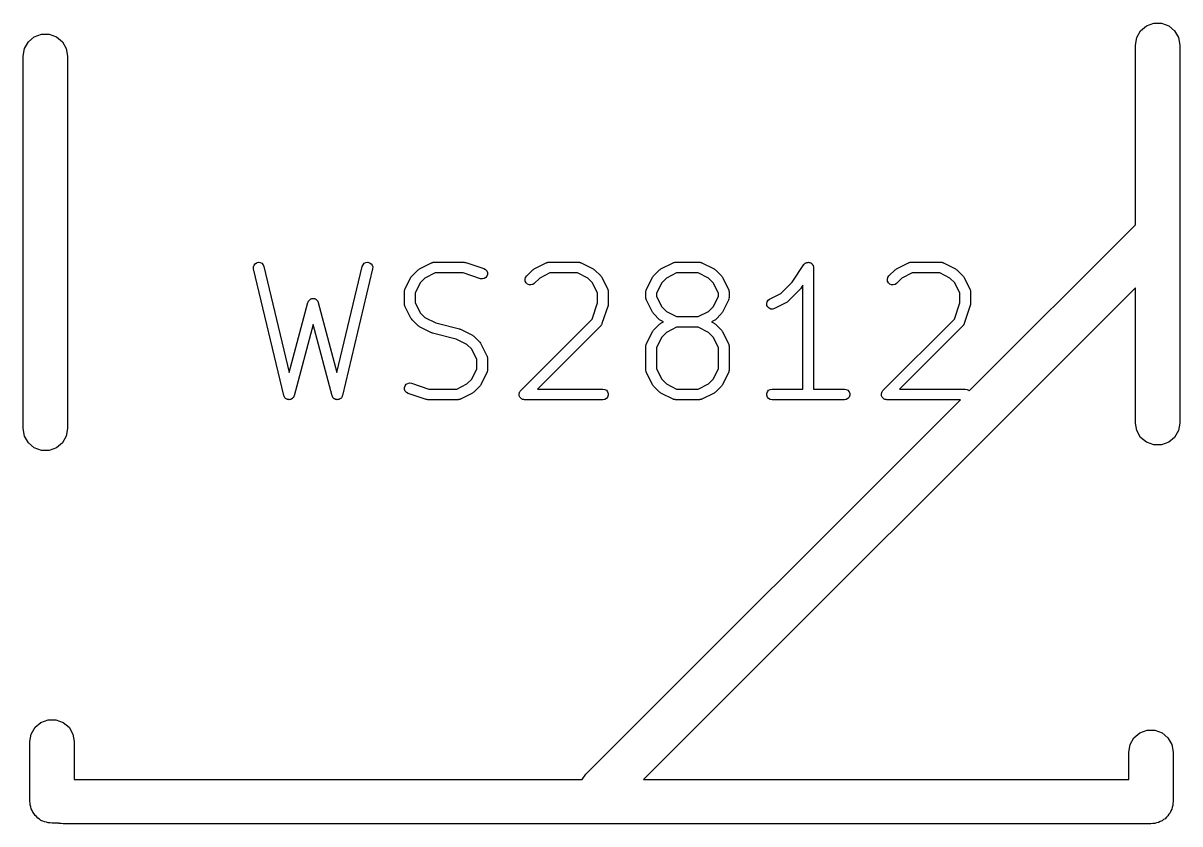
# Model space of a CAD drawing. Extents: x 0 to 102, y -163 to 0.
# Drawn here: x 93.66 to 98.94, y -48.69 to -45.04 of the extents above; entities that cross this region are included whole.
import ezdxf

# ---------------------------------------------------------------- set-up
doc = ezdxf.new("R2010")
doc.units = 0
doc.header["$MEASUREMENT"] = 0
doc.layers.add('BLACK', color=7, linetype='CONTINUOUS')

msp = doc.modelspace()

# ---------------------------------------------------------------- linework, layer by layer
at = {"layer": 'Black'}
for p, q in [((98.7622, -45.0711), (98.7892, -45.0484)), ((98.7892, -45.0484), (98.8224, -45.0363)), ((98.8224, -45.0363), (98.8576, -45.0363)), ((98.8576, -45.0363), (98.8908, -45.0484)), ((98.8908, -45.0484), (98.9178, -45.0711)), ((93.6822, -45.1219), (93.7092, -45.0992)), ((93.7092, -45.0992), (93.7424, -45.0871)), ((93.7424, -45.0871), (93.7776, -45.0871)), ((93.7776, -45.0871), (93.8108, -45.0992)), ((93.8108, -45.0992), (93.8378, -45.1219)), ((98.7384, -45.1364), (98.7445, -45.1017)), ((98.7445, -45.1017), (98.7622, -45.0711)), ((98.9178, -45.0711), (98.9355, -45.1017)), ((98.9355, -45.1017), (98.9416, -45.1364)), ((93.6584, -45.1872), (93.6645, -45.1525)), ((93.6645, -45.1525), (93.6822, -45.1219)), ((93.8378, -45.1219), (93.8555, -45.1525)), ((93.8555, -45.1525), (93.8616, -45.1872)), ((98.7384, -45.9579), (98.7384, -45.1364)), ((98.9416, -45.1364), (98.9416, -46)), ((93.6584, -46.889), (93.6584, -45.1872)), ((93.8616, -45.1872), (93.8616, -46.889)), ((97.9795, -46.7168), (98.7384, -45.9579)), ((98.9416, -46), (98.9416, -46.8636)), ((94.7105, -46.1505), (94.7129, -46.1424)), ((94.711, -46.159), (94.7105, -46.1505)), ((94.8489, -46.7381), (94.711, -46.159)), ((94.7129, -46.1424), (94.718, -46.1356)), ((94.718, -46.1356), (94.725, -46.1309)), ((94.725, -46.1309), (94.7333, -46.129)), ((94.7333, -46.129), (94.7417, -46.1299)), ((94.7417, -46.1299), (94.7493, -46.1337)), ((94.7493, -46.1337), (94.7551, -46.1399)), ((94.7551, -46.1399), (94.7585, -46.1477)), ((94.7585, -46.1477), (94.874, -46.6328)), ((95.0919, -46.6328), (95.2074, -46.1477)), ((95.2548, -46.159), (95.117, -46.7381)), ((95.2074, -46.1477), (95.2108, -46.1399)), ((95.2108, -46.1399), (95.2166, -46.1337)), ((95.2166, -46.1337), (95.2242, -46.1299)), ((95.2242, -46.1299), (95.2326, -46.129)), ((95.2326, -46.129), (95.2408, -46.1309)), ((95.2408, -46.1309), (95.2479, -46.1356)), ((95.2479, -46.1356), (95.2529, -46.1424)), ((95.2529, -46.1424), (95.2553, -46.1505)), ((95.2553, -46.1505), (95.2548, -46.159)), ((95.4345, -46.1912), (95.4621, -46.1636)), ((95.4621, -46.1636), (95.4653, -46.1614)), ((95.4653, -46.1614), (95.4684, -46.1591)), ((95.4684, -46.1591), (95.5236, -46.1315)), ((95.5236, -46.1315), (95.5249, -46.1311)), ((95.5249, -46.1311), (95.5261, -46.1304)), ((95.5261, -46.1304), (95.5289, -46.1299)), ((95.5289, -46.1299), (95.5317, -46.1291)), ((95.5317, -46.1291), (95.5331, -46.1292)), ((95.5331, -46.1292), (95.5345, -46.1289)), ((95.5345, -46.1289), (95.6724, -46.1289)), ((95.6724, -46.1289), (95.6762, -46.1296)), ((95.6762, -46.1296), (95.6801, -46.1302)), ((95.6801, -46.1302), (95.7628, -46.1577)), ((95.7628, -46.1577), (95.7702, -46.1618)), ((95.7702, -46.1618), (95.7759, -46.1681)), ((95.7759, -46.1681), (95.779, -46.176)), ((95.9585, -46.1912), (95.986, -46.1636)), ((95.986, -46.1636), (95.9892, -46.1614)), ((95.9892, -46.1614), (95.9924, -46.1591)), ((95.9924, -46.1591), (96.0475, -46.1315)), ((96.0475, -46.1315), (96.0489, -46.1311)), ((96.0489, -46.1311), (96.0501, -46.1304)), ((96.0501, -46.1304), (96.0529, -46.1299)), ((96.0529, -46.1299), (96.0556, -46.1291)), ((96.0556, -46.1291), (96.057, -46.1292)), ((96.057, -46.1292), (96.0584, -46.1289)), ((96.0584, -46.1289), (96.1963, -46.1289)), ((96.1963, -46.1289), (96.1977, -46.1292)), ((96.1977, -46.1292), (96.1991, -46.1291)), ((96.1991, -46.1291), (96.2018, -46.1299)), ((96.2018, -46.1299), (96.2047, -46.1304)), ((96.2047, -46.1304), (96.2059, -46.1311)), ((96.2059, -46.1311), (96.2072, -46.1315)), ((96.2072, -46.1315), (96.2624, -46.1591)), ((96.2624, -46.1591), (96.2655, -46.1614)), ((96.2655, -46.1614), (96.2687, -46.1636)), ((96.2687, -46.1636), (96.2963, -46.1912)), ((96.5376, -46.1912), (96.5652, -46.1636)), ((96.5652, -46.1636), (96.5683, -46.1614)), ((96.5683, -46.1614), (96.5715, -46.1591)), ((96.5715, -46.1591), (96.6266, -46.1315)), ((96.6266, -46.1315), (96.628, -46.1311)), ((96.628, -46.1311), (96.6292, -46.1304)), ((96.6292, -46.1304), (96.632, -46.1299)), ((96.632, -46.1299), (96.6348, -46.1291)), ((96.6348, -46.1291), (96.6362, -46.1292)), ((96.6362, -46.1292), (96.6376, -46.1289)), ((96.6376, -46.1289), (96.7479, -46.1289)), ((96.7479, -46.1289), (96.7492, -46.1292)), ((96.7492, -46.1292), (96.7506, -46.1291)), ((96.7506, -46.1291), (96.7534, -46.1299)), ((96.7534, -46.1299), (96.7562, -46.1304)), ((96.7562, -46.1304), (96.7574, -46.1311)), ((96.7574, -46.1311), (96.7588, -46.1315)), ((96.7588, -46.1315), (96.8139, -46.1591)), ((96.8139, -46.1591), (96.8171, -46.1614)), ((96.8171, -46.1614), (96.8203, -46.1636)), ((96.8203, -46.1636), (96.8478, -46.1912)), ((97.1701, -46.2205), (97.224, -46.1398)), ((97.224, -46.1398), (97.2249, -46.1388)), ((97.2249, -46.1388), (97.2256, -46.1376)), ((97.2256, -46.1376), (97.2278, -46.1358)), ((97.2278, -46.1358), (97.2298, -46.1337)), ((97.2298, -46.1337), (97.231, -46.1331)), ((97.231, -46.1331), (97.2321, -46.1322)), ((97.2321, -46.1322), (97.2348, -46.1312)), ((97.2348, -46.1312), (97.2374, -46.1299)), ((97.2374, -46.1299), (97.2387, -46.1298)), ((97.2387, -46.1298), (97.24, -46.1293)), ((97.24, -46.1293), (97.2429, -46.1293)), ((97.2429, -46.1293), (97.2458, -46.129)), ((97.2458, -46.129), (97.2471, -46.1293)), ((97.2471, -46.1293), (97.2485, -46.1293)), ((97.2485, -46.1293), (97.2512, -46.1303)), ((97.2512, -46.1303), (97.254, -46.131)), ((97.254, -46.131), (97.2552, -46.1317)), ((97.2552, -46.1317), (97.2564, -46.1322)), ((97.2564, -46.1322), (97.2587, -46.1341)), ((97.2587, -46.1341), (97.2611, -46.1357)), ((97.2611, -46.1357), (97.2619, -46.1368)), ((97.2619, -46.1368), (97.2629, -46.1376)), ((97.2629, -46.1376), (97.2644, -46.1402)), ((97.2644, -46.1402), (97.2661, -46.1425)), ((97.2661, -46.1425), (97.2665, -46.1438)), ((97.2665, -46.1438), (97.2672, -46.145)), ((97.2672, -46.145), (97.2677, -46.1478)), ((97.2677, -46.1478), (97.2685, -46.1506)), ((97.2685, -46.1506), (97.2684, -46.152)), ((97.2684, -46.152), (97.2686, -46.1533)), ((97.2686, -46.1533), (97.2686, -46.708)), ((97.6131, -46.1912), (97.6407, -46.1636)), ((97.6407, -46.1636), (97.6439, -46.1614)), ((97.6439, -46.1614), (97.647, -46.1591)), ((97.647, -46.1591), (97.7022, -46.1315)), ((97.7022, -46.1315), (97.7035, -46.1311)), ((97.7035, -46.1311), (97.7047, -46.1304)), ((97.7047, -46.1304), (97.7075, -46.1299)), ((97.7075, -46.1299), (97.7103, -46.1291)), ((97.7103, -46.1291), (97.7117, -46.1292)), ((97.7117, -46.1292), (97.7131, -46.1289)), ((97.7131, -46.1289), (97.8509, -46.1289)), ((97.8509, -46.1289), (97.8523, -46.1292)), ((97.8523, -46.1292), (97.8537, -46.1291)), ((97.8537, -46.1291), (97.8565, -46.1299)), ((97.8565, -46.1299), (97.8593, -46.1304)), ((97.8593, -46.1304), (97.8605, -46.1311)), ((97.8605, -46.1311), (97.8619, -46.1315)), ((97.8619, -46.1315), (97.917, -46.1591)), ((97.917, -46.1591), (97.9201, -46.1614)), ((97.9201, -46.1614), (97.9233, -46.1636)), ((97.9233, -46.1636), (97.9509, -46.1912)), ((95.4023, -46.2527), (95.4299, -46.1976)), ((95.4299, -46.1976), (95.4323, -46.1944)), ((95.4323, -46.1944), (95.4345, -46.1912)), ((95.4718, -46.2229), (95.4485, -46.2694)), ((95.4938, -46.2009), (95.4718, -46.2229)), ((95.5402, -46.1777), (95.4938, -46.2009)), ((95.6684, -46.1777), (95.5402, -46.1777)), ((95.7474, -46.204), (95.6684, -46.1777)), ((95.7558, -46.2053), (95.7474, -46.204)), ((95.764, -46.2036), (95.7558, -46.2053)), ((95.7713, -46.1991), (95.764, -46.2036)), ((95.7765, -46.1925), (95.7713, -46.1991)), ((95.7792, -46.1845), (95.7765, -46.1925)), ((95.779, -46.176), (95.7792, -46.1845)), ((95.9514, -46.2063), (95.9536, -46.1982)), ((95.9521, -46.2148), (95.9514, -46.2063)), ((95.9557, -46.2224), (95.9521, -46.2148)), ((95.9536, -46.1982), (95.9585, -46.1912)), ((95.9617, -46.2284), (95.9557, -46.2224)), ((95.9929, -46.2257), (95.986, -46.2306)), ((96.0177, -46.2009), (95.9929, -46.2257)), ((96.0642, -46.1777), (96.0177, -46.2009)), ((96.1906, -46.1777), (96.0642, -46.1777)), ((96.237, -46.2009), (96.1906, -46.1777)), ((96.259, -46.2229), (96.237, -46.2009)), ((96.2822, -46.2694), (96.259, -46.2229)), ((96.2963, -46.1912), (96.2985, -46.1944)), ((96.2985, -46.1944), (96.3009, -46.1976)), ((96.3009, -46.1976), (96.3284, -46.2527)), ((96.5054, -46.2527), (96.533, -46.1976)), ((96.533, -46.1976), (96.5353, -46.1944)), ((96.5353, -46.1944), (96.5376, -46.1912)), ((96.5749, -46.2229), (96.5516, -46.2694)), ((96.5968, -46.2009), (96.5749, -46.2229)), ((96.6433, -46.1777), (96.5968, -46.2009)), ((96.7421, -46.1777), (96.6433, -46.1777)), ((96.7886, -46.2009), (96.7421, -46.1777)), ((96.8106, -46.2229), (96.7886, -46.2009)), ((96.8338, -46.2694), (96.8106, -46.2229)), ((96.8478, -46.1912), (96.8501, -46.1944)), ((96.8501, -46.1944), (96.8524, -46.1976)), ((96.8524, -46.1976), (96.88, -46.2527)), ((97.1195, -46.2711), (97.1701, -46.2205)), ((97.606, -46.2063), (97.6082, -46.1982)), ((97.6068, -46.2148), (97.606, -46.2063)), ((97.6104, -46.2224), (97.6068, -46.2148)), ((97.6082, -46.1982), (97.6131, -46.1912)), ((97.6163, -46.2284), (97.6104, -46.2224)), ((97.6476, -46.2257), (97.6406, -46.2306)), ((97.6724, -46.2009), (97.6476, -46.2257)), ((97.7188, -46.1777), (97.6724, -46.2009)), ((97.8452, -46.1777), (97.7188, -46.1777)), ((97.8917, -46.2009), (97.8452, -46.1777)), ((97.9136, -46.2229), (97.8917, -46.2009)), ((97.9369, -46.2694), (97.9136, -46.2229)), ((97.9509, -46.1912), (97.9532, -46.1944)), ((97.9532, -46.1944), (97.9555, -46.1976)), ((97.9555, -46.1976), (97.9831, -46.2527)), ((95.3998, -46.2636), (95.4, -46.2622)), ((95.3998, -46.3188), (95.3998, -46.2636)), ((95.3999, -46.2608), (95.4008, -46.2581)), ((95.4, -46.2622), (95.3999, -46.2608)), ((95.4008, -46.2581), (95.4012, -46.2553)), ((95.4012, -46.2553), (95.4019, -46.2541)), ((95.4019, -46.2541), (95.4023, -46.2527)), ((95.4485, -46.2694), (95.4485, -46.313)), ((95.9694, -46.232), (95.9617, -46.2284)), ((95.9778, -46.2327), (95.9694, -46.232)), ((95.986, -46.2306), (95.9778, -46.2327)), ((96.2822, -46.3148), (96.2822, -46.2694)), ((96.3284, -46.2527), (96.3288, -46.2541)), ((96.3288, -46.2541), (96.3295, -46.2553)), ((96.3295, -46.2553), (96.33, -46.2581)), ((96.33, -46.2581), (96.3309, -46.2608)), ((96.3309, -46.2608), (96.3308, -46.2622)), ((96.3308, -46.2622), (96.331, -46.2636)), ((96.331, -46.2636), (96.331, -46.3188)), ((98.7384, -46.2453), (96.4919, -48.4917)), ((96.5029, -46.2636), (96.5031, -46.2622)), ((96.5029, -46.2912), (96.5029, -46.2636)), ((96.503, -46.2608), (96.5038, -46.2581)), ((96.5031, -46.2622), (96.503, -46.2608)), ((96.5038, -46.2581), (96.5043, -46.2553)), ((96.5043, -46.2553), (96.505, -46.2541)), ((96.505, -46.2541), (96.5054, -46.2527)), ((96.5516, -46.2694), (96.5516, -46.2854)), ((96.8338, -46.2854), (96.8338, -46.2694)), ((96.88, -46.2527), (96.8804, -46.2541)), ((96.8804, -46.2541), (96.8811, -46.2553)), ((96.8811, -46.2553), (96.8816, -46.2581)), ((96.8816, -46.2581), (96.8824, -46.2608)), ((96.8824, -46.2608), (96.8823, -46.2622)), ((96.8823, -46.2622), (96.8826, -46.2636)), ((96.8826, -46.2636), (96.8826, -46.2912)), ((97.0679, -46.297), (97.1195, -46.2711)), ((97.2063, -46.2533), (97.1512, -46.3084)), ((97.2077, -46.2513), (97.2063, -46.2533)), ((97.2094, -46.2496), (97.2077, -46.2513)), ((97.2199, -46.2338), (97.2094, -46.2496)), ((97.2199, -46.708), (97.2199, -46.2338)), ((97.624, -46.232), (97.6163, -46.2284)), ((97.6325, -46.2327), (97.624, -46.232)), ((97.6406, -46.2306), (97.6325, -46.2327)), ((97.9369, -46.3148), (97.9369, -46.2694)), ((97.9831, -46.2527), (97.9835, -46.2541)), ((97.9835, -46.2541), (97.9842, -46.2553)), ((97.9842, -46.2553), (97.9847, -46.2581)), ((97.9847, -46.2581), (97.9855, -46.2608)), ((97.9855, -46.2608), (97.9854, -46.2622)), ((97.9854, -46.2622), (97.9856, -46.2636)), ((97.9856, -46.2636), (97.9856, -46.3188)), ((98.7384, -46.8636), (98.7384, -46.2453)), ((94.874, -46.6328), (94.9594, -46.3125)), ((94.9594, -46.3125), (94.9603, -46.3105)), ((94.9603, -46.3105), (94.9608, -46.3084)), ((94.9608, -46.3084), (94.962, -46.3067)), ((94.962, -46.3067), (94.9629, -46.3048)), ((94.9629, -46.3048), (94.9645, -46.3033)), ((94.9645, -46.3033), (94.9657, -46.3015)), ((94.9657, -46.3015), (94.9674, -46.3003)), ((94.9674, -46.3003), (94.9689, -46.2988)), ((94.9689, -46.2988), (94.9709, -46.2979)), ((94.9709, -46.2979), (94.9726, -46.2967)), ((94.9726, -46.2967), (94.9747, -46.2961)), ((94.9747, -46.2961), (94.9766, -46.2952)), ((94.9766, -46.2952), (94.9787, -46.295)), ((94.9787, -46.295), (94.9808, -46.2945)), ((94.9808, -46.2945), (94.9829, -46.2947)), ((94.9829, -46.2947), (94.985, -46.2945)), ((94.985, -46.2945), (94.9871, -46.295)), ((94.9871, -46.295), (94.9893, -46.2952)), ((94.9893, -46.2952), (94.9912, -46.2961)), ((94.9912, -46.2961), (94.9932, -46.2967)), ((94.9932, -46.2967), (94.995, -46.2979)), ((94.995, -46.2979), (94.9969, -46.2988)), ((94.9969, -46.2988), (94.9984, -46.3003)), ((94.9984, -46.3003), (95.0001, -46.3015)), ((95.0001, -46.3015), (95.0014, -46.3033)), ((95.0014, -46.3033), (95.0029, -46.3048)), ((95.0029, -46.3048), (95.0038, -46.3067)), ((95.0038, -46.3067), (95.005, -46.3084)), ((95.005, -46.3084), (95.0056, -46.3105)), ((95.0056, -46.3105), (95.0065, -46.3125)), ((95.0065, -46.3125), (95.0919, -46.6328)), ((95.4, -46.3201), (95.3998, -46.3188)), ((95.3999, -46.3216), (95.4, -46.3201)), ((95.4008, -46.3243), (95.3999, -46.3216)), ((95.4012, -46.3271), (95.4008, -46.3243)), ((95.4019, -46.3283), (95.4012, -46.3271)), ((95.4023, -46.3297), (95.4019, -46.3283)), ((95.4299, -46.3848), (95.4023, -46.3297)), ((95.4485, -46.313), (95.4718, -46.3595)), ((96.2577, -46.3883), (96.2822, -46.3148)), ((96.3298, -46.3265), (96.3022, -46.4092)), ((96.3303, -46.3226), (96.3298, -46.3265)), ((96.331, -46.3188), (96.3303, -46.3226)), ((96.5031, -46.2926), (96.5029, -46.2912)), ((96.503, -46.294), (96.5031, -46.2926)), ((96.5038, -46.2967), (96.503, -46.294)), ((96.5043, -46.2995), (96.5038, -46.2967)), ((96.505, -46.3007), (96.5043, -46.2995)), ((96.5054, -46.3021), (96.505, -46.3007)), ((96.533, -46.3572), (96.5054, -46.3021)), ((96.5516, -46.2854), (96.5749, -46.3319)), ((96.5749, -46.3319), (96.5968, -46.3539)), ((96.7886, -46.3539), (96.8106, -46.3319)), ((96.8106, -46.3319), (96.8338, -46.2854)), ((96.88, -46.3021), (96.8524, -46.3572)), ((96.8804, -46.3007), (96.88, -46.3021)), ((96.8811, -46.2995), (96.8804, -46.3007)), ((96.8816, -46.2967), (96.8811, -46.2995)), ((96.8824, -46.294), (96.8816, -46.2967)), ((96.8826, -46.2912), (96.8823, -46.2926)), ((96.8823, -46.2926), (96.8824, -46.294)), ((97.0544, -46.3173), (97.0564, -46.3091)), ((97.0554, -46.3257), (97.0544, -46.3173)), ((97.0592, -46.3333), (97.0554, -46.3257)), ((97.0564, -46.3091), (97.0611, -46.302)), ((97.0654, -46.3391), (97.0592, -46.3333)), ((97.0611, -46.302), (97.0679, -46.297)), ((97.1448, -46.313), (97.0897, -46.3406)), ((97.148, -46.3107), (97.1448, -46.313)), ((97.1512, -46.3084), (97.148, -46.3107)), ((97.9124, -46.3883), (97.9369, -46.3148)), ((97.9844, -46.3265), (97.9568, -46.4092)), ((97.985, -46.3226), (97.9844, -46.3265)), ((97.9856, -46.3188), (97.985, -46.3226)), ((95.4323, -46.388), (95.4299, -46.3848)), ((95.4718, -46.3595), (95.4938, -46.3815)), ((95.4938, -46.3815), (95.543, -46.4061)), ((96.5353, -46.3604), (96.533, -46.3572)), ((96.5376, -46.3636), (96.5353, -46.3604)), ((96.5652, -46.3912), (96.5376, -46.3636)), ((96.5968, -46.3539), (96.6433, -46.3771)), ((96.6433, -46.3771), (96.7421, -46.3771)), ((96.7421, -46.3771), (96.7886, -46.3539)), ((96.8478, -46.3636), (96.8203, -46.3912)), ((96.8501, -46.3604), (96.8478, -46.3636)), ((96.8524, -46.3572), (96.8501, -46.3604)), ((97.0731, -46.3425), (97.0654, -46.3391)), ((97.0816, -46.343), (97.0731, -46.3425)), ((97.0897, -46.3406), (97.0816, -46.343)), ((94.9829, -46.4134), (94.8962, -46.7387)), ((95.0697, -46.7387), (94.9829, -46.4134)), ((95.4345, -46.3912), (95.4323, -46.388)), ((95.4621, -46.4187), (95.4345, -46.3912)), ((95.4653, -46.421), (95.4621, -46.4187)), ((95.4684, -46.4233), (95.4653, -46.421)), ((95.5236, -46.4509), (95.4684, -46.4233)), ((95.543, -46.4061), (95.6507, -46.433)), ((95.6507, -46.433), (95.6531, -46.4341)), ((95.6531, -46.4341), (95.6557, -46.4348)), ((95.6557, -46.4348), (95.7108, -46.4624)), ((95.9309, -46.7152), (96.2577, -46.3883)), ((96.2963, -46.4187), (96.007, -46.708)), ((96.2971, -46.4176), (96.2963, -46.4187)), ((96.2982, -46.4167), (96.2971, -46.4176)), ((96.2995, -46.4141), (96.2982, -46.4167)), ((96.3011, -46.4118), (96.2995, -46.4141)), ((96.3015, -46.4104), (96.3011, -46.4118)), ((96.3022, -46.4092), (96.3015, -46.4104)), ((96.5376, -46.4394), (96.5652, -46.4118)), ((96.5683, -46.3934), (96.5652, -46.3912)), ((96.5652, -46.4118), (96.5683, -46.4096)), ((96.5715, -46.3957), (96.5683, -46.3934)), ((96.5683, -46.4096), (96.5715, -46.4073)), ((96.583, -46.4015), (96.5715, -46.3957)), ((96.5715, -46.4073), (96.583, -46.4015)), ((96.6433, -46.4259), (96.5968, -46.4491)), ((96.7421, -46.4259), (96.6433, -46.4259)), ((96.7886, -46.4491), (96.7421, -46.4259)), ((96.8139, -46.3957), (96.8024, -46.4015)), ((96.8024, -46.4015), (96.8139, -46.4073)), ((96.8171, -46.3934), (96.8139, -46.3957)), ((96.8139, -46.4073), (96.8171, -46.4096)), ((96.8203, -46.3912), (96.8171, -46.3934)), ((96.8171, -46.4096), (96.8203, -46.4118)), ((96.8203, -46.4118), (96.8478, -46.4394)), ((97.5855, -46.7152), (97.9124, -46.3883)), ((97.9509, -46.4187), (97.6616, -46.708)), ((97.9517, -46.4176), (97.9509, -46.4187)), ((97.9528, -46.4167), (97.9517, -46.4176)), ((97.9541, -46.4141), (97.9528, -46.4167)), ((97.9558, -46.4118), (97.9541, -46.4141)), ((97.9561, -46.4104), (97.9558, -46.4118)), ((97.9568, -46.4092), (97.9561, -46.4104)), ((95.5261, -46.4516), (95.5236, -46.4509)), ((95.5286, -46.4527), (95.5261, -46.4516)), ((95.6363, -46.4797), (95.5286, -46.4527)), ((95.6855, -46.5043), (95.6363, -46.4797)), ((95.7108, -46.4624), (95.714, -46.4647)), ((95.714, -46.4647), (95.7172, -46.467)), ((95.7172, -46.467), (95.7447, -46.4946)), ((96.5054, -46.5009), (96.533, -46.4457)), ((96.533, -46.4457), (96.5353, -46.4426)), ((96.5353, -46.4426), (96.5376, -46.4394)), ((96.5749, -46.4711), (96.5516, -46.5176)), ((96.5968, -46.4491), (96.5749, -46.4711)), ((96.8106, -46.4711), (96.7886, -46.4491)), ((96.8338, -46.5176), (96.8106, -46.4711)), ((96.8478, -46.4394), (96.8501, -46.4426)), ((96.8501, -46.4426), (96.8524, -46.4457)), ((96.8524, -46.4457), (96.88, -46.5009)), ((95.7075, -46.5262), (95.6855, -46.5043)), ((95.7307, -46.5727), (95.7075, -46.5262)), ((95.7447, -46.4946), (95.747, -46.4978)), ((95.747, -46.4978), (95.7493, -46.5009)), ((95.7493, -46.5009), (95.7769, -46.5561)), ((96.5029, -46.5118), (96.5031, -46.5104)), ((96.5029, -46.6221), (96.5029, -46.5118)), ((96.503, -46.509), (96.5038, -46.5063)), ((96.5031, -46.5104), (96.503, -46.509)), ((96.5038, -46.5063), (96.5043, -46.5035)), ((96.5043, -46.5035), (96.505, -46.5023)), ((96.505, -46.5023), (96.5054, -46.5009)), ((96.5516, -46.5176), (96.5516, -46.6164)), ((96.8338, -46.6164), (96.8338, -46.5176)), ((96.88, -46.5009), (96.8804, -46.5023)), ((96.8804, -46.5023), (96.8811, -46.5035)), ((96.8811, -46.5035), (96.8816, -46.5063)), ((96.8816, -46.5063), (96.8824, -46.509)), ((96.8824, -46.509), (96.8823, -46.5104)), ((96.8823, -46.5104), (96.8826, -46.5118)), ((96.8826, -46.5118), (96.8826, -46.6221)), ((95.7307, -46.6164), (95.7307, -46.5727)), ((95.7769, -46.5561), (95.7773, -46.5574)), ((95.7773, -46.5574), (95.778, -46.5586)), ((95.778, -46.5586), (95.7785, -46.5614)), ((95.7785, -46.5614), (95.7793, -46.5642)), ((95.7793, -46.5642), (95.7792, -46.5656)), ((95.7792, -46.5656), (95.7795, -46.567)), ((95.7795, -46.567), (95.7795, -46.6221)), ((95.7075, -46.6628), (95.7307, -46.6164)), ((95.7769, -46.633), (95.7493, -46.6882)), ((95.7773, -46.6317), (95.7769, -46.633)), ((95.778, -46.6305), (95.7773, -46.6317)), ((95.7785, -46.6276), (95.778, -46.6305)), ((95.7793, -46.6249), (95.7785, -46.6276)), ((95.7795, -46.6221), (95.7792, -46.6235)), ((95.7792, -46.6235), (95.7793, -46.6249)), ((96.5031, -46.6235), (96.5029, -46.6221)), ((96.503, -46.6249), (96.5031, -46.6235)), ((96.5038, -46.6276), (96.503, -46.6249)), ((96.5043, -46.6305), (96.5038, -46.6276)), ((96.505, -46.6317), (96.5043, -46.6305)), ((96.5054, -46.633), (96.505, -46.6317)), ((96.533, -46.6882), (96.5054, -46.633)), ((96.5516, -46.6164), (96.5749, -46.6628)), ((96.8106, -46.6628), (96.8338, -46.6164)), ((96.88, -46.633), (96.8524, -46.6882)), ((96.8804, -46.6317), (96.88, -46.633)), ((96.8811, -46.6305), (96.8804, -46.6317)), ((96.8816, -46.6276), (96.8811, -46.6305)), ((96.8824, -46.6249), (96.8816, -46.6276)), ((96.8826, -46.6221), (96.8823, -46.6235)), ((96.8823, -46.6235), (96.8824, -46.6249)), ((95.4, -46.7013), (95.4027, -46.6932)), ((95.4003, -46.7097), (95.4, -46.7013)), ((95.4027, -46.6932), (95.408, -46.6866)), ((95.408, -46.6866), (95.4152, -46.6822)), ((95.4152, -46.6822), (95.4235, -46.6805)), ((95.4235, -46.6805), (95.4319, -46.6817)), ((95.4319, -46.6817), (95.5108, -46.708)), ((95.639, -46.708), (95.6855, -46.6848)), ((95.6855, -46.6848), (95.7075, -46.6628)), ((95.7447, -46.6945), (95.7172, -46.7221)), ((95.747, -46.6913), (95.7447, -46.6945)), ((95.7493, -46.6882), (95.747, -46.6913)), ((96.5353, -46.6913), (96.533, -46.6882)), ((96.5376, -46.6945), (96.5353, -46.6913)), ((96.5652, -46.7221), (96.5376, -46.6945)), ((96.5749, -46.6628), (96.5968, -46.6848)), ((96.5968, -46.6848), (96.6433, -46.708)), ((96.7421, -46.708), (96.7886, -46.6848)), ((96.7886, -46.6848), (96.8106, -46.6628)), ((96.8478, -46.6945), (96.8203, -46.7221)), ((96.8501, -46.6913), (96.8478, -46.6945)), ((96.8524, -46.6882), (96.8501, -46.6913)), ((94.8499, -46.7404), (94.8489, -46.7381)), ((94.8505, -46.7428), (94.8499, -46.7404)), ((94.8516, -46.7442), (94.8505, -46.7428)), ((94.8523, -46.7458), (94.8516, -46.7442)), ((94.854, -46.7477), (94.8523, -46.7458)), ((94.8554, -46.7497), (94.854, -46.7477)), ((94.8569, -46.7507), (94.8554, -46.7497)), ((94.8581, -46.752), (94.8569, -46.7507)), ((94.8603, -46.7531), (94.8581, -46.752)), ((94.8623, -46.7545), (94.8603, -46.7531)), ((94.8641, -46.755), (94.8623, -46.7545)), ((94.8656, -46.7558), (94.8641, -46.755)), ((94.8681, -46.7561), (94.8656, -46.7558)), ((94.8705, -46.7567), (94.8681, -46.7561)), ((94.8765, -46.7562), (94.8741, -46.7568)), ((94.879, -46.756), (94.8765, -46.7562)), ((94.8806, -46.7552), (94.879, -46.756)), ((94.8823, -46.7548), (94.8806, -46.7552)), ((94.8844, -46.7534), (94.8823, -46.7548)), ((94.8866, -46.7524), (94.8844, -46.7534)), ((94.8879, -46.7511), (94.8866, -46.7524)), ((94.8894, -46.7501), (94.8879, -46.7511)), ((94.8909, -46.7481), (94.8894, -46.7501)), ((94.8926, -46.7464), (94.8909, -46.7481)), ((94.8934, -46.7448), (94.8926, -46.7464)), ((94.8944, -46.7433), (94.8934, -46.7448)), ((94.8951, -46.741), (94.8944, -46.7433)), ((94.8962, -46.7387), (94.8951, -46.741)), ((95.0707, -46.741), (95.0697, -46.7387)), ((95.0714, -46.7433), (95.0707, -46.741)), ((95.0725, -46.7448), (95.0714, -46.7433)), ((95.0732, -46.7464), (95.0725, -46.7448)), ((95.075, -46.7481), (95.0732, -46.7464)), ((95.0765, -46.7501), (95.075, -46.7481)), ((95.078, -46.7511), (95.0765, -46.7501)), ((95.0792, -46.7524), (95.078, -46.7511)), ((95.0815, -46.7534), (95.0792, -46.7524)), ((95.0836, -46.7548), (95.0815, -46.7534)), ((95.0853, -46.7552), (95.0836, -46.7548)), ((95.0869, -46.756), (95.0853, -46.7552)), ((95.0894, -46.7562), (95.0869, -46.756)), ((95.0918, -46.7568), (95.0894, -46.7562)), ((95.0977, -46.7561), (95.0953, -46.7567)), ((95.1002, -46.7558), (95.0977, -46.7561)), ((95.1018, -46.755), (95.1002, -46.7558)), ((95.1035, -46.7545), (95.1018, -46.755)), ((95.1055, -46.7531), (95.1035, -46.7545)), ((95.1078, -46.752), (95.1055, -46.7531)), ((95.109, -46.7507), (95.1078, -46.752)), ((95.1105, -46.7497), (95.109, -46.7507)), ((95.1119, -46.7477), (95.1105, -46.7497)), ((95.1136, -46.7458), (95.1119, -46.7477)), ((95.1143, -46.7442), (95.1136, -46.7458)), ((95.1153, -46.7428), (95.1143, -46.7442)), ((95.116, -46.7404), (95.1153, -46.7428)), ((95.117, -46.7381), (95.116, -46.7404)), ((95.4034, -46.7176), (95.4003, -46.7097)), ((95.409, -46.7239), (95.4034, -46.7176)), ((95.4164, -46.728), (95.409, -46.7239)), ((95.4992, -46.7556), (95.4164, -46.728)), ((95.503, -46.7561), (95.4992, -46.7556)), ((95.5069, -46.7568), (95.503, -46.7561)), ((95.5108, -46.708), (95.639, -46.708)), ((95.6503, -46.7558), (95.6476, -46.7566)), ((95.6531, -46.7553), (95.6503, -46.7558)), ((95.6543, -46.7546), (95.6531, -46.7553)), ((95.6557, -46.7542), (95.6543, -46.7546)), ((95.7108, -46.7267), (95.6557, -46.7542)), ((95.714, -46.7243), (95.7108, -46.7267)), ((95.7172, -46.7221), (95.714, -46.7243)), ((95.9238, -46.7303), (95.9241, -46.7293)), ((95.9241, -46.7335), (95.9238, -46.7303)), ((95.9241, -46.7282), (95.9252, -46.7252)), ((95.9241, -46.7293), (95.9241, -46.7282)), ((95.9241, -46.7367), (95.9241, -46.7335)), ((95.9245, -46.7377), (95.9241, -46.7367)), ((95.9246, -46.7387), (95.9245, -46.7377)), ((95.9259, -46.7416), (95.9246, -46.7387)), ((95.9252, -46.7252), (95.926, -46.7221)), ((95.927, -46.7446), (95.9259, -46.7416)), ((95.926, -46.7221), (95.9266, -46.7212)), ((95.9266, -46.7212), (95.927, -46.7202)), ((95.927, -46.7202), (95.9291, -46.7178)), ((95.9277, -46.7454), (95.927, -46.7446)), ((95.9282, -46.7464), (95.9277, -46.7454)), ((95.9304, -46.7487), (95.9282, -46.7464)), ((95.9291, -46.7178), (95.9309, -46.7152)), ((95.9325, -46.7511), (95.9304, -46.7487)), ((95.9334, -46.7516), (95.9325, -46.7511)), ((95.9341, -46.7524), (95.9334, -46.7516)), ((95.937, -46.7537), (95.9341, -46.7524)), ((95.9398, -46.7553), (95.937, -46.7537)), ((95.9408, -46.7555), (95.9398, -46.7553)), ((95.9418, -46.756), (95.9408, -46.7555)), ((95.945, -46.7563), (95.9418, -46.756)), ((95.9481, -46.7568), (95.945, -46.7563)), ((96.007, -46.708), (96.3066, -46.708)), ((96.3066, -46.708), (96.315, -46.7095)), ((96.315, -46.7553), (96.3066, -46.7568)), ((96.315, -46.7095), (96.3223, -46.7137)), ((96.3223, -46.7511), (96.315, -46.7553)), ((96.3223, -46.7137), (96.3277, -46.7202)), ((96.3277, -46.7446), (96.3223, -46.7511)), ((96.3277, -46.7202), (96.3306, -46.7282)), ((96.3306, -46.7367), (96.3277, -46.7446)), ((96.3306, -46.7282), (96.3306, -46.7367)), ((96.5683, -46.7243), (96.5652, -46.7221)), ((96.5715, -46.7267), (96.5683, -46.7243)), ((96.6266, -46.7542), (96.5715, -46.7267)), ((96.628, -46.7546), (96.6266, -46.7542)), ((96.6292, -46.7553), (96.628, -46.7546)), ((96.632, -46.7558), (96.6292, -46.7553)), ((96.6348, -46.7566), (96.632, -46.7558)), ((96.6433, -46.708), (96.7421, -46.708)), ((96.7534, -46.7558), (96.7506, -46.7566)), ((96.7562, -46.7553), (96.7534, -46.7558)), ((96.7574, -46.7546), (96.7562, -46.7553)), ((96.7588, -46.7542), (96.7574, -46.7546)), ((96.8139, -46.7267), (96.7588, -46.7542)), ((96.8171, -46.7243), (96.8139, -46.7267)), ((96.8203, -46.7221), (96.8171, -46.7243)), ((97.0548, -46.7282), (97.0577, -46.7202)), ((97.0548, -46.7367), (97.0548, -46.7282)), ((97.0577, -46.7446), (97.0548, -46.7367)), ((97.0577, -46.7202), (97.0631, -46.7137)), ((97.0631, -46.7511), (97.0577, -46.7446)), ((97.0631, -46.7137), (97.0704, -46.7095)), ((97.0704, -46.7553), (97.0631, -46.7511)), ((97.0704, -46.7095), (97.0788, -46.708)), ((97.0788, -46.7568), (97.0704, -46.7553)), ((97.0788, -46.708), (97.2199, -46.708)), ((97.2686, -46.708), (97.4097, -46.708)), ((97.4097, -46.708), (97.4181, -46.7095)), ((97.4181, -46.7553), (97.4097, -46.7568)), ((97.4181, -46.7095), (97.4254, -46.7137)), ((97.4254, -46.7511), (97.4181, -46.7553)), ((97.4254, -46.7137), (97.4308, -46.7202)), ((97.4308, -46.7446), (97.4254, -46.7511)), ((97.4308, -46.7202), (97.4337, -46.7282)), ((97.4337, -46.7367), (97.4308, -46.7446)), ((97.4337, -46.7282), (97.4337, -46.7367)), ((97.5785, -46.7303), (97.5787, -46.7293)), ((97.5787, -46.7335), (97.5785, -46.7303)), ((97.5787, -46.7282), (97.5798, -46.7252)), ((97.5787, -46.7293), (97.5787, -46.7282)), ((97.5787, -46.7367), (97.5787, -46.7335)), ((97.5791, -46.7377), (97.5787, -46.7367)), ((97.5792, -46.7387), (97.5791, -46.7377)), ((97.5805, -46.7416), (97.5792, -46.7387)), ((97.5798, -46.7252), (97.5807, -46.7221)), ((97.5816, -46.7446), (97.5805, -46.7416)), ((97.5807, -46.7221), (97.5813, -46.7212)), ((97.5813, -46.7212), (97.5816, -46.7202)), ((97.5816, -46.7202), (97.5837, -46.7178)), ((97.5823, -46.7454), (97.5816, -46.7446)), ((97.5828, -46.7464), (97.5823, -46.7454)), ((97.585, -46.7487), (97.5828, -46.7464)), ((97.5837, -46.7178), (97.5855, -46.7152)), ((97.5871, -46.7511), (97.585, -46.7487)), ((97.588, -46.7516), (97.5871, -46.7511)), ((97.5888, -46.7524), (97.588, -46.7516)), ((97.5917, -46.7537), (97.5888, -46.7524)), ((97.5944, -46.7553), (97.5917, -46.7537)), ((97.5955, -46.7555), (97.5944, -46.7553)), ((97.5964, -46.756), (97.5955, -46.7555)), ((97.5996, -46.7563), (97.5964, -46.756)), ((97.6028, -46.7568), (97.5996, -46.7563)), ((97.6616, -46.708), (97.9613, -46.708)), ((97.9613, -46.708), (97.9696, -46.7095)), ((97.9696, -46.7095), (97.9769, -46.7137)), ((97.9769, -46.7137), (97.9795, -46.7168)), ((94.8723, -46.7566), (94.8705, -46.7567)), ((94.8741, -46.7568), (94.8723, -46.7566)), ((95.0936, -46.7566), (95.0918, -46.7568)), ((95.0953, -46.7567), (95.0936, -46.7566)), ((95.6448, -46.7568), (95.5069, -46.7568)), ((95.6462, -46.7566), (95.6448, -46.7568)), ((95.6476, -46.7566), (95.6462, -46.7566)), ((96.3066, -46.7568), (95.9481, -46.7568)), ((96.2282, -48.4682), (97.9395, -46.7568)), ((96.6362, -46.7566), (96.6348, -46.7566)), ((96.6376, -46.7568), (96.6362, -46.7566)), ((96.7479, -46.7568), (96.6376, -46.7568)), ((96.7492, -46.7566), (96.7479, -46.7568)), ((96.7506, -46.7566), (96.7492, -46.7566)), ((97.4097, -46.7568), (97.0788, -46.7568)), ((97.9395, -46.7568), (97.6028, -46.7568)), ((93.6645, -46.9237), (93.6584, -46.889)), ((93.8616, -46.889), (93.8555, -46.9237)), ((98.7445, -46.8983), (98.7384, -46.8636)), ((98.7622, -46.9289), (98.7445, -46.8983)), ((98.9355, -46.8983), (98.9178, -46.9289)), ((98.9416, -46.8636), (98.9355, -46.8983)), ((93.6822, -46.9543), (93.6645, -46.9237)), ((93.7092, -46.977), (93.6822, -46.9543)), ((93.8378, -46.9543), (93.8108, -46.977)), ((93.8555, -46.9237), (93.8378, -46.9543)), ((98.7892, -46.9516), (98.7622, -46.9289)), ((98.8224, -46.9637), (98.7892, -46.9516)), ((98.8576, -46.9637), (98.8224, -46.9637)), ((98.8908, -46.9516), (98.8576, -46.9637)), ((98.9178, -46.9289), (98.8908, -46.9516)), ((93.7424, -46.9891), (93.7092, -46.977)), ((93.7776, -46.9891), (93.7424, -46.9891)), ((93.8108, -46.977), (93.7776, -46.9891)), ((93.7127, -48.2537), (93.7397, -48.231)), ((93.7397, -48.231), (93.7728, -48.219)), ((93.7728, -48.219), (93.8081, -48.219)), ((93.8081, -48.219), (93.8413, -48.231)), ((93.8413, -48.231), (93.8683, -48.2537)), ((93.6889, -48.319), (93.695, -48.2843)), ((93.695, -48.2843), (93.7127, -48.2537)), ((93.8683, -48.2537), (93.886, -48.2843)), ((93.886, -48.2843), (93.8921, -48.319)), ((98.7317, -48.302), (98.7587, -48.2793)), ((98.7587, -48.2793), (98.7919, -48.2672)), ((98.7919, -48.2672), (98.8272, -48.2672)), ((98.8272, -48.2672), (98.8603, -48.2793)), ((98.8603, -48.2793), (98.8873, -48.302)), ((93.6889, -48.5908), (93.6889, -48.319)), ((93.8921, -48.319), (93.8921, -48.4917)), ((98.7079, -48.3673), (98.714, -48.3325)), ((98.714, -48.3325), (98.7317, -48.302)), ((98.8873, -48.302), (98.905, -48.3325)), ((98.905, -48.3325), (98.9111, -48.3673)), ((98.7079, -48.4917), (98.7079, -48.3673)), ((98.9111, -48.3673), (98.9111, -48.5933)), ((93.8921, -48.4917), (96.2116, -48.4917)), ((96.2116, -48.4917), (96.2282, -48.4682)), ((96.4919, -48.4917), (98.7079, -48.4917)), ((93.6904, -48.5996), (93.6889, -48.5908)), ((93.6904, -48.6084), (93.6904, -48.5996)), ((98.9111, -48.5933), (98.9096, -48.6021)), ((98.9096, -48.6021), (98.9096, -48.611)), ((93.6935, -48.6168), (93.6904, -48.6084)), ((93.695, -48.6255), (93.6935, -48.6168)), ((93.6995, -48.6332), (93.695, -48.6255)), ((93.7025, -48.6416), (93.6995, -48.6332)), ((93.7082, -48.6484), (93.7025, -48.6416)), ((93.7127, -48.6561), (93.7082, -48.6484)), ((93.7195, -48.6618), (93.7127, -48.6561)), ((98.8918, -48.6509), (98.8873, -48.6586)), ((98.8975, -48.6441), (98.8918, -48.6509)), ((98.9005, -48.6358), (98.8975, -48.6441)), ((98.905, -48.6281), (98.9005, -48.6358)), ((98.9065, -48.6193), (98.905, -48.6281)), ((98.9096, -48.611), (98.9065, -48.6193)), ((93.7252, -48.6686), (93.7195, -48.6618)), ((93.7329, -48.6731), (93.7252, -48.6686)), ((93.7397, -48.6788), (93.7329, -48.6731)), ((93.748, -48.6818), (93.7397, -48.6788)), ((93.7557, -48.6863), (93.748, -48.6818)), ((93.7645, -48.6878), (93.7557, -48.6863)), ((93.7728, -48.6909), (93.7645, -48.6878)), ((93.7817, -48.6909), (93.7728, -48.6909)), ((93.7905, -48.6924), (93.7817, -48.6909)), ((93.8209, -48.6924), (93.7905, -48.6924)), ((93.8236, -48.6934), (93.8209, -48.6924)), ((93.8325, -48.6934), (93.8236, -48.6934)), ((93.8413, -48.6949), (93.8325, -48.6934)), ((98.8095, -48.6949), (93.8413, -48.6949)), ((98.8183, -48.6934), (98.8095, -48.6949)), ((98.8272, -48.6934), (98.8183, -48.6934)), ((98.8355, -48.6904), (98.8272, -48.6934)), ((98.8443, -48.6888), (98.8355, -48.6904)), ((98.852, -48.6844), (98.8443, -48.6888)), ((98.8603, -48.6813), (98.852, -48.6844)), ((98.8671, -48.6756), (98.8603, -48.6813)), ((98.8748, -48.6712), (98.8671, -48.6756)), ((98.8805, -48.6644), (98.8748, -48.6712)), ((98.8873, -48.6586), (98.8805, -48.6644))]:
    msp.add_line(p, q, dxfattribs=at)

doc.saveas('drawing.dxf')
